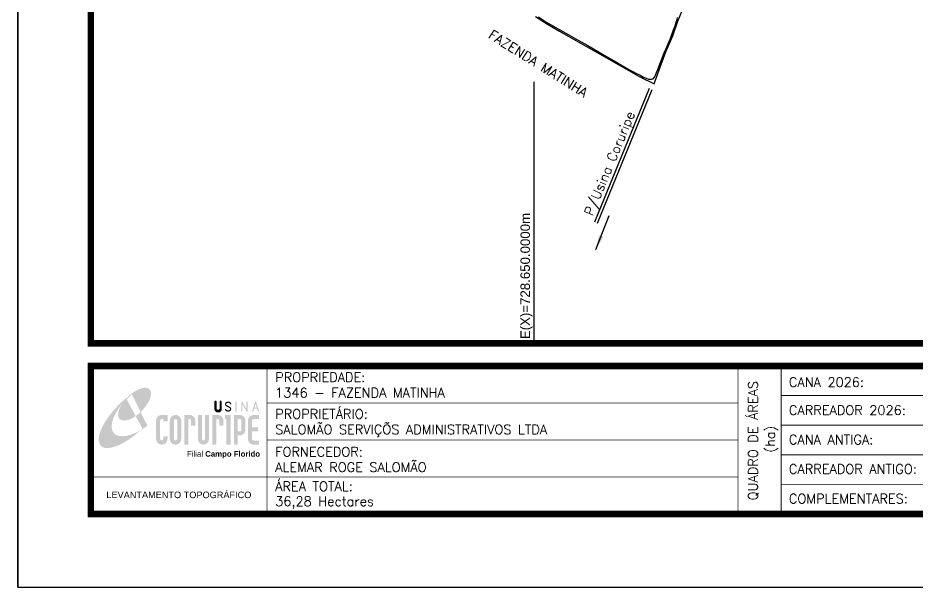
# Model space of a CAD drawing. Extents: x 727942 to 730042, y 7814028 to 7816998.
# Drawn here: x 727942 to 729175, y 7814028 to 7814808 of the extents above; entities that cross this region are included whole.
import ezdxf
from ezdxf.enums import TextEntityAlignment as Align

# ---------------------------------------------------------------- set-up
doc = ezdxf.new("R2010")
doc.units = 0
doc.header["$MEASUREMENT"] = 0
doc.linetypes.add('LIN0', pattern=[0])
for name, color, linetype in [('01140001346', 1, 'Continuous'), ('01140001346016', 5, 'Continuous'), ('ESTRADA', 1, 'Continuous'), ('MALHA', 8, 'Continuous'), ('MARGEM', 5, 'Continuous'), ('TEXTO CONFORNTANTES', 7, 'Continuous')]:
    doc.layers.add(name, color=color, linetype=linetype)
doc.layers.add('TEXTO_DIVERSOS', color=7, linetype='Continuous', lineweight=5)
doc.styles.add('ARIAL', font='arial.ttf')
doc.styles.add('Simplex', font='simplex.shx')
doc.styles.get("Standard").update_dxf_attribs({"font": 'arial.ttf'})
doc.dimstyles.new('ISO-25', dxfattribs={"dimtxt": 2.5, "dimasz": 2.5, "dimexe": 1.25, "dimexo": 0.625, "dimtad": 1, "dimtxsty": 'Standard', "dimcen": 2.5, "dimadec": 0, "dimazin": 0, "dimtfac": 1, "dimtmove": 0, "dimatfit": 3, "dimfxl": 1, "dimarcsym": 0})

# ---------------------------------------------------------------- blocks, each defined once
blk = doc.blocks.new('A$C78F83FB3')
at = {"layer": 'MARGEM'}
h = blk.add_hatch(color=20, dxfattribs=at)
edge = h.paths.add_edge_path()
edge.add_ellipse((19.49, 23.77), major_axis=(-6.68, -6.67), ratio=0.469426, start_angle=292.7328, end_angle=601.2579)
edge.add_ellipse((22.83, 22.05), major_axis=(12.64, 11.29), ratio=0.457614, start_angle=79.9069, end_angle=107.9139)
edge = h.paths.add_edge_path()
edge.add_ellipse((18.28, 18.7), major_axis=(13.95, 13.59), ratio=0.386848, start_angle=63.9612, end_angle=264.5993)
edge.add_ellipse((22.83, 22.05), major_axis=(12.64, 11.29), ratio=0.457614, start_angle=107.9139, end_angle=245.1182, ccw=False)
edge.add_ellipse((19.49, 23.77), major_axis=(-6.68, -6.67), ratio=0.469426, start_angle=241.2579, end_angle=292.7328, ccw=False)
for color, points in [(20, [(15.46, 26.12), (14.17, 24.81), (14.06, 24.24), (14.39, 23.97), (14.67, 24.54), (19.47, 29.32), (18.48, 28.66), (17.31, 27.78)]), (7, [(58.42, 24.9), (57.9, 24.9), (57.9, 21.73, -0.414214), (57.15, 20.98), (56.84, 20.98, -0.414214), (56.09, 21.73), (56.09, 24.9), (55.57, 24.9), (55.57, 21.73, 0.414214), (56.84, 20.46), (57.15, 20.46, 0.414214), (58.42, 21.73)]), (7, [(61.7, 24.9), (61.23, 24.9, 0.396318), (60.04, 23.78), (60.04, 23.72, 0.151912), (60.39, 22.97), (60.46, 22.92), (62.18, 22), (62.85, 21.83, 0.12407), (62.51, 22.42), (60.75, 23.36, -0.13192), (60.56, 23.77, -0.385578), (61.23, 24.37), (61.7, 24.37, -0.414214), (62.37, 23.7), (62.89, 23.7, 0.414214)]), (7, [(62.37, 23.7), (62.89, 23.7, 0.414214), (61.7, 24.9), (61.23, 24.9, 0.396318), (60.04, 23.78), (60.04, 23.72, 0.151912), (60.39, 22.97), (60.46, 22.92), (62.18, 22), (62.18, 22, -0.131921), (62.37, 21.59, -0.385578), (61.7, 20.98), (61.23, 20.98, -0.414214), (60.56, 21.65), (60.04, 21.65, 0.414214), (61.23, 20.46), (61.7, 20.46, 0.402546), (62.89, 21.61, 0.165292), (62.51, 22.42), (60.75, 23.36, -0.13192), (60.56, 23.77, -0.385578), (61.23, 24.37), (61.7, 24.37, -0.414214)]), (7, [(30.97, 12.46), (29.13, 12.46), (29.13, 8.21, 1), (34.29, 8.21), (34.29, 9.41), (32.45, 9.41), (32.45, 8.21, -1), (30.97, 8.21)])]:
    blk.add_hatch(color=color, dxfattribs=at).paths.add_polyline_path(points)
h = blk.add_hatch(color=7, dxfattribs=at)
h.paths.add_polyline_path([(65.24, 24.9), (64.72, 24.9), (64.72, 20.46), (65.24, 20.46)])
h.paths.add_polyline_path([(67.38, 20.46), (67.9, 20.46), (67.9, 23.74), (69.74, 20.46), (70.23, 20.46), (70.23, 24.9), (69.71, 24.9), (69.71, 21.58), (67.85, 24.9), (67.38, 24.9)])
h.paths.add_polyline_path([(72.17, 20.46), (72.72, 20.46), (73.14, 21.73), (74.49, 21.73), (74.9, 20.46), (75.45, 20.46), (74, 24.9), (73.62, 24.9)])
h.paths.add_polyline_path([(73.81, 23.8), (74.32, 22.25), (73.31, 22.25)], flags=16)
h = blk.add_hatch(color=7, dxfattribs=at)
h.paths.add_polyline_path([(31.71, 18.93, 0.414214), (29.13, 16.35), (29.13, 12.46), (30.97, 12.46), (30.97, 16.35, -0.414214), (31.71, 17.09), (32.45, 17.09), (32.45, 16.02), (34.29, 16.02), (34.29, 18.93)])
h.paths.add_polyline_path([(44.15, 17.09, -0.414214), (44.89, 16.35), (44.89, 14.1), (46.72, 14.1), (46.72, 16.17, 0.433937), (44.15, 18.93), (41.77, 18.93), (41.77, 12.46), (43.61, 12.46), (43.61, 17.09)])
h.paths.add_polyline_path([(43.61, 12.46), (41.77, 12.46), (41.77, 5.62), (43.61, 5.62)])
h.paths.add_polyline_path([(47.92, 12.46), (49.75, 12.46), (49.75, 18.93), (47.92, 18.93)])
h.paths.add_polyline_path([(52.91, 18.93), (51.08, 18.93), (51.08, 12.46), (52.91, 12.46)])
h.paths.add_polyline_path([(51.08, 8.12, -1), (49.75, 8.12), (49.75, 12.46), (47.92, 12.46), (47.92, 8.12, 1), (52.91, 8.12), (52.91, 12.46), (51.08, 12.46)])
h.paths.add_polyline_path([(54.41, 12.46), (56.25, 12.46), (56.25, 17.09), (56.79, 17.09, -0.414214), (57.53, 16.35), (57.53, 14.1), (59.36, 14.1), (59.36, 16.17, 0.433937), (56.79, 18.93), (54.41, 18.93)])
h.paths.add_polyline_path([(56.25, 12.46), (54.41, 12.46), (54.41, 5.62), (56.25, 5.62)])
h.paths.add_polyline_path([(60.73, 12.46), (62.58, 12.46), (62.58, 18.93), (60.02, 18.93), (60.02, 17.08), (60.73, 17.08)])
h.paths.add_polyline_path([(62.58, 12.46), (60.73, 12.46), (60.73, 5.62), (62.58, 5.62)])
h.paths.add_polyline_path([(64.06, 12.46), (65.82, 12.46), (65.82, 17.17), (66.66, 17.17, -0.450417), (67.48, 16.25), (67.48, 12.46), (69.24, 12.46, 0.002307), (69.24, 12.48, 0.005282), (69.23, 12.54, -0.000938), (69.23, 12.53), (69.23, 16.17, 0.433937), (66.66, 18.93), (64.06, 18.93)])
h.paths.add_polyline_path([(64.06, 5.62), (65.82, 5.62), (65.82, 9.77), (66.66, 9.77, 0.426056), (69.24, 12.46), (67.48, 12.46), (67.48, 12.45, -0.450417), (66.66, 11.53), (65.82, 11.53), (65.82, 12.46), (64.06, 12.46)])
h.paths.add_polyline_path([(70.37, 12.46), (74.87, 12.46), (74.87, 13.44), (72.21, 13.44), (72.21, 16.35, -0.414214), (72.95, 17.09), (75.38, 17.09), (75.38, 18.93), (72.95, 18.93, 0.414214), (70.37, 16.35)])
h.paths.add_polyline_path([(72.21, 11.62), (74.87, 11.62), (74.87, 12.46), (70.37, 12.46), (70.37, 8.21, 0.414214), (72.95, 5.62), (75.38, 5.62), (75.38, 7.47), (72.95, 7.47, -0.414214), (72.21, 8.21)])
h = blk.add_hatch(color=7, dxfattribs=at)
h.paths.add_polyline_path([(35.29, 16.35), (35.29, 8.21, 1), (40.46, 8.21, 0.016978), (40.45, 8.38), (40.45, 16.17, 0.433937), (37.88, 18.93), (37.87, 18.93, 0.41391)])
h.paths.add_polyline_path([(38.62, 16.35), (38.62, 8.21, -1), (37.13, 8.21), (37.13, 16.35, -1)], flags=16)
at = {"layer": 'MARGEM', "color": 7}
blk.add_lwpolyline([(58.42, 24.9), (57.9, 24.9), (57.9, 21.73, -0.414214), (57.15, 20.98), (56.84, 20.98, -0.414214), (56.09, 21.73), (56.09, 24.9), (55.57, 24.9), (55.57, 21.73, 0.414214), (56.84, 20.46), (57.15, 20.46, 0.414214), (58.42, 21.73), (58.42, 24.9)], format="xyb", close=True, dxfattribs=at)
at = {"layer": 'MARGEM', "color": 252, "insert": (43.05, 2.72), "char_height": 2.5, "attachment_point": 1, "style": 'ARIAL'}
blk.add_mtext_dynamic_manual_height_columns('Filial {\\fArial|b1|i0|c0|p34;Campo Florido}', width=33.0271, gutter_width=2.46, heights=[2.95], dxfattribs=at)

msp = doc.modelspace()

# ---------------------------------------------------------------- linework, layer by layer
at = {"color": 8}
msp.add_line((728650, 7814362), (728650, 7814720.6), dxfattribs=at)
at = {"layer": '01140001346'}
msp.add_lwpolyline([(728652, 7814810), (728668.5, 7814799.5), (728683.9, 7814790.6), (728714.6, 7814773), (728739.9, 7814758.7), (728769.3, 7814741.8), (728795, 7814727.2), (728814.6, 7814717.8), (728819.6, 7814731.9), (728830.8, 7814761.5), (728840.1, 7814783.6), (728847.4, 7814803.7), (728856.7, 7814827.2)], dxfattribs=at)
at = {"layer": '01140001346016'}
msp.add_lwpolyline([(728656.1, 7814809.4), (728661.8, 7814805.5), (728667.5, 7814801.9), (728673.3, 7814798.5), (728685.2, 7814791.7), (728697.6, 7814784.8), (728710.2, 7814777.5), (728723.5, 7814770.3), (728737.1, 7814762.5), (728743.7, 7814758.5), (728750.3, 7814754.6), (728756.6, 7814750.9), (728762.9, 7814747.4), (728768.9, 7814744), (728774.6, 7814740.7), (728780, 7814737.5), (728785.3, 7814734.7), (728790.5, 7814732), (728795.5, 7814729.4), (728800.1, 7814727.1), (728803.7, 7814725.3), (728806.7, 7814724.2), (728810.9, 7814724), (728813.1, 7814724.8), (728815, 7814726.8), (728816.5, 7814729.5), (728818, 7814733.1), (728819.6, 7814737.5), (728821.6, 7814742.6), (728823.7, 7814748.3), (728826.1, 7814754.2), (728828.5, 7814760.2), (728831.2, 7814766.4), (728833.9, 7814772.8), (728836.5, 7814779.1), (728839, 7814785.5), (728841.2, 7814791.7), (728843.3, 7814797.5), (728845.1, 7814802.3), (728846.2, 7814805.9), (728846.8, 7814808.8)], dxfattribs=at)
at = {"layer": 'ESTRADA', "linetype": 'Continuous', "ltscale": 80}
for points in [[(728807.7, 7814711.2), (728732.7, 7814527.8)], [(728811.4, 7814709.7), (728736.4, 7814526.3)]]:
    msp.add_lwpolyline(points, dxfattribs=at)
at = {"layer": 'MARGEM', "color": 174, "linetype": 'LIN0'}
msp.add_line((727941.6, 7814027.6), (727941.6, 7816997.6), dxfattribs=at)
at = {"layer": 'MARGEM', "color": 174, "linetype": 'LIN0', "flags": 128}
msp.add_lwpolyline([(730041.6, 7814027.6), (730041.6, 7816997.6), (727941.6, 7816997.6), (727941.6, 7814027.6)], close=True, dxfattribs=at)
at = {"layer": 'MARGEM', "color": 174, "linetype": 'LIN0', "const_width": 9.09, "flags": 128}
for points in [[(729941.6, 7814362), (729941.6, 7816897.6), (728041.6, 7816897.6), (728041.6, 7814362)], [(728041.6, 7814330.9), (729941.6, 7814330.9), (729941.6, 7814127.6), (728041.6, 7814127.6)]]:
    msp.add_lwpolyline(points, close=True, dxfattribs=at)
at = {"layer": 'MARGEM', "color": 174, "linetype": 'LIN0', "flags": 128}
for points, const_width in [([(728283.2, 7814330.9), (728283.2, 7814127.6)], 1.01), ([(728283.2, 7814330.9), (728283.2, 7814129.5)], 1), ([(728929.7, 7814330.9), (728929.7, 7814130.1)], 1.01), ([(728989, 7814330.9), (728989, 7814130.1)], 1.01), ([(728989, 7814290.3), (729385.6, 7814290.3)], 1.01), ([(728283.2, 7814280.1), (728929.7, 7814280.1)], 1.01), ([(728989, 7814249.6), (729385.6, 7814249.6)], 1.01), ([(728283.2, 7814229.3), (728929.7, 7814229.3)], 1.01), ([(728989, 7814208.9), (729385.6, 7814208.9)], 1.01), ([(728041.6, 7814178.5), (728929.7, 7814178.5)], 1.01), ([(728989, 7814168.3), (729385.6, 7814168.3)], 1.01)]:
    msp.add_lwpolyline(points, dxfattribs=dict(at, const_width=const_width))

# ---------------------------------------------------------------- block references
at = {"layer": 'MARGEM', "linetype": 'ByBlock', "xscale": 3.058005429693808, "yscale": 3.058005429693808, "zscale": 3.058005429693808}
msp.add_blockref('A$C78F83FB3', (728042, 7814205.7), dxfattribs=at)

# ---------------------------------------------------------------- texts
at = {"layer": 'MALHA'}
msp.add_text('E(X)=728.650.0000m', height=13, rotation=90, dxfattribs=at).set_placement((728637.7, 7814540.7), align=Align.MIDDLE_RIGHT)
at = {"layer": 'MARGEM', "color": 7, "linetype": 'Continuous', "lineweight": 9, "style": 'Simplex'}
for s, p in [('PROPRIEDADE:', (728294.6, 7814321.8)), ('PROPRIETÁRIO:', (728294.6, 7814271.4)), ('FORNECEDOR:', (728294.6, 7814219.6)), ('ÁREA TOTAL:', (728294.6, 7814172.2))]:
    msp.add_text(s, height=13, dxfattribs=at).set_placement(p, align=Align.TOP_LEFT)
at = {"layer": 'MARGEM', "color": 7, "linetype": 'Continuous', "style": 'Simplex'}
for s, p in [('QUADRO DE ÁREAS', (728950.3, 7814228.3)), ('(ha)', (728974, 7814230.3))]:
    msp.add_text(s, height=13, rotation=90, dxfattribs=at).set_placement(p, align=Align.MIDDLE_CENTER)
for s, p in [('CANA 2026:', (728999.6, 7814315.1)), ('1346 - FAZENDA MATINHA', (728294.6, 7814300.6)), ('CARREADOR 2026:', (728999.6, 7814276.6)), ('SALOMÃO SERVIÇÕS ADMINISTRATIVOS LTDA', (728294.6, 7814250.2)), ('CANA ANTIGA:', (728999.6, 7814236.3)), ('ALEMAR ROGE SALOMÃO', (728294.6, 7814198.4)), ('CARREADOR ANTIGO:', (728999.6, 7814196)), ('COMPLEMENTARES:', (728999.6, 7814155.3)), ('36,28 Hectares', (728294.6, 7814151.7))]:
    msp.add_text(s, height=13, dxfattribs=at).set_placement(p, align=Align.TOP_LEFT)
at = {"layer": 'MARGEM', "color": 7, "linetype": 'ByBlock'}
msp.add_text('LEVANTAMENTO TOPOGRÁFICO', height=9, dxfattribs=at).set_placement((728162.4, 7814154), align=Align.MIDDLE_CENTER)
at = {"layer": 'TEXTO CONFORNTANTES', "linetype": 'Continuous', "style": 'Simplex'}
msp.add_text('FAZENDA MATINHA', height=13, rotation=327.8036, dxfattribs=at).set_placement((728586.1, 7814781.6, -639.6))
at = {"layer": 'TEXTO_DIVERSOS', "linetype": 'Continuous', "style": 'Simplex'}
msp.add_text('P/Usina Coruripe', height=13, rotation=67.4723, dxfattribs=at).set_placement((728730.2, 7814535.5))

# ---------------------------------------------------------------- leaders
at = {"layer": 'TEXTO_DIVERSOS'}
msp.add_leader([(728734.7, 7814490.3), (728752.9, 7814537.2)], dimstyle='ISO-25', override={"dimasz": 20, "dimzin": 0}, dxfattribs=at)

doc.saveas('drawing.dxf')
